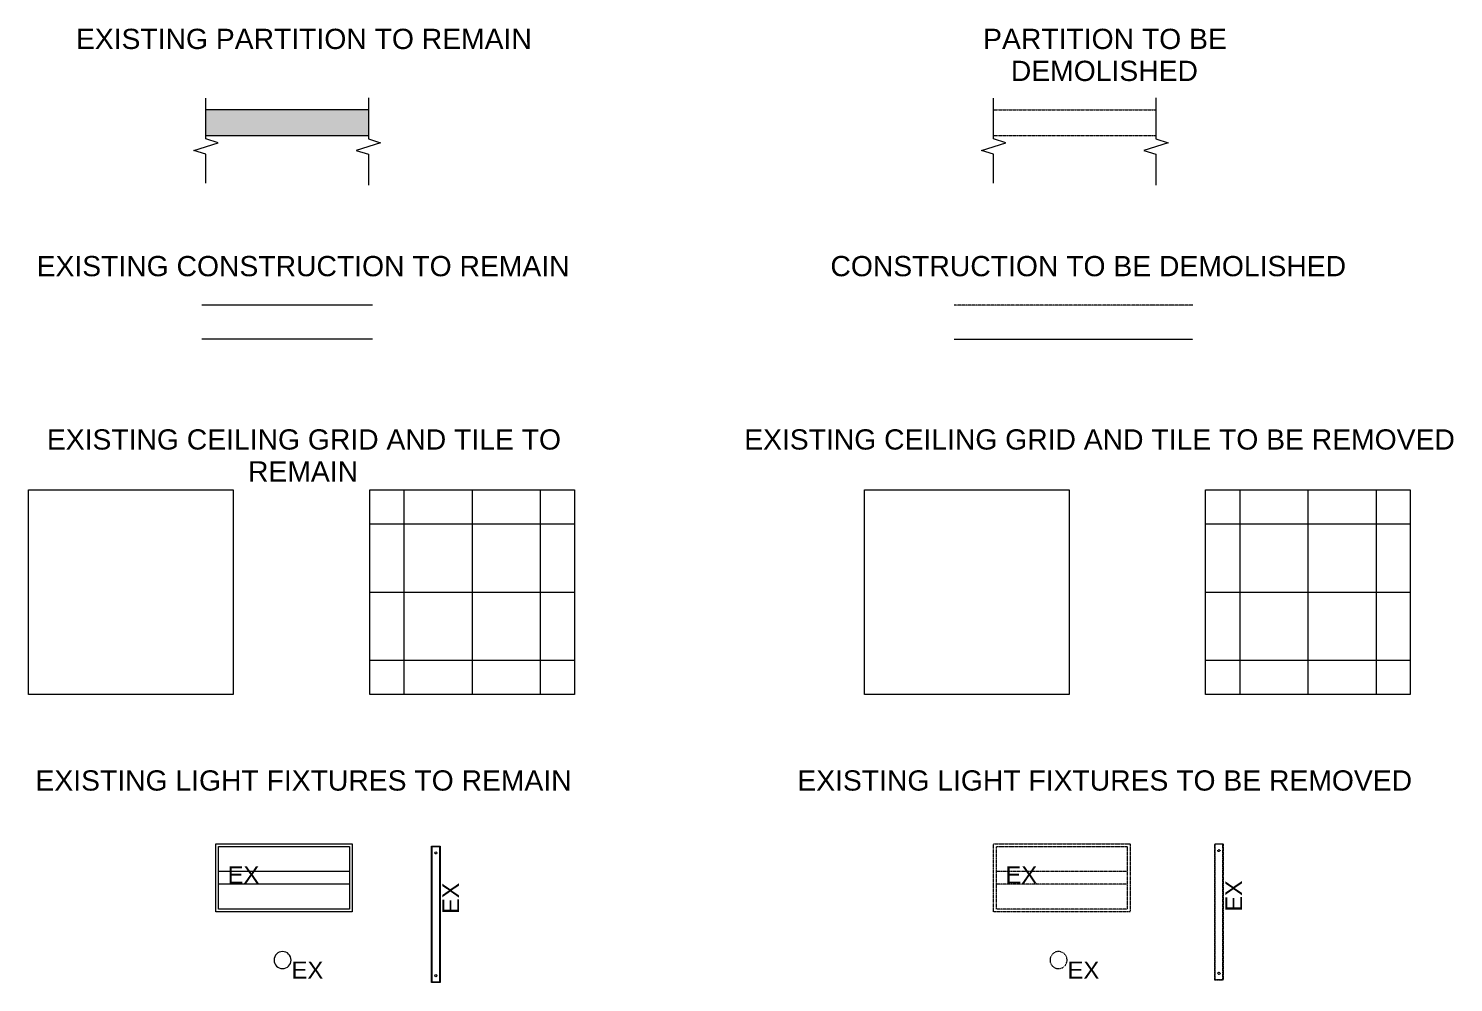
# Model space of a CAD drawing. Header units: inches. Extents: x 81 to 2201, y -595 to 378.
# Drawn here: x 1700 to 2201, y -252 to 83 of the extents above; entities that cross this region are included whole.
import ezdxf

# ---------------------------------------------------------------- set-up
doc = ezdxf.new("R2010")
doc.units = ezdxf.units.IN
doc.header["$MEASUREMENT"] = 0
for name, pattern in [('Demolished', [0.1875, 0.125, -0.0625]), ('Demolished 3_128_', [0.046875, 0.023437, -0.023437]), ('Demolished 3_16_', [0.28125, 0.1875, -0.09375]), ('Hidden 1_16_', [0.09375, 0.0625, -0.03125]), ('Hidden 1_8_', [0.1875, 0.125, -0.0625])]:
    doc.linetypes.add(name, pattern=pattern)
for name, color, linetype, lineweight in [('A-ANNO-NOTE', 131, 'Demolished', 9), ('A-DETL', 90, 'Continuous', 9), ('A-DETL-DEMO', 6, 'Demolished 3_16_', 9), ('A-DETL-GENF', 92, 'Continuous', 9), ('A-DETL-HDLN', 90, 'Hidden 1_8_', 9), ('A-DETL-MEDM', 33, 'Continuous', 20), ('A-DETL-THIN', 151, 'Continuous', 9), ('E-LITE-EQPM', 33, 'Demolished', 9), ('G-ANNO-TEXT', 231, 'Continuous', 9)]:
    doc.layers.add(name, color=color, linetype=linetype, lineweight=lineweight)
doc.styles.add('Arial', font='arial.ttf', dxfattribs={"height": 6})
doc.styles.add('Arial_1', font='arial.ttf', dxfattribs={"height": 5.880857})
doc.styles.add('Arial_3', font='arial.ttf', dxfattribs={"height": 7.125})

# ---------------------------------------------------------------- blocks, each defined once
blk = doc.blocks.new('Family - ___-1150003-_A1002 - Ceiling Demolition Legend')
at = {"layer": 'E-LITE-EQPM', "linetype": 'Continuous', "lineweight": 20}
for p, q in [((141.31, -203.56), (189.31, -203.56)), ((141.31, -227.56), (141.31, -203.56)), ((141.31, -227.56), (141.31, -203.56)), ((141.31, -203.56), (189.31, -203.56)), ((142.31, -226.56), (142.31, -204.56)), ((142.31, -204.56), (188.31, -204.56)), ((188.31, -204.56), (188.31, -226.56)), ((189.31, -203.56), (189.31, -227.56)), ((189.31, -203.56), (189.31, -227.56)), ((188.31, -213.31), (142.31, -213.31)), ((188.31, -217.81), (142.31, -217.81)), ((189.31, -227.56), (141.31, -227.56)), ((189.31, -227.56), (141.31, -227.56)), ((188.31, -226.56), (142.31, -226.56))]:
    blk.add_line(p, q, dxfattribs=at)
at = {"layer": 'A-ANNO-NOTE', "linetype": 'Continuous', "insert": (145.47, -211.52), "char_height": 6, "width": 13.3693, "attachment_point": 1, "line_spacing_factor": 0.941778, "style": 'Arial'}
blk.add_mtext('EX', dxfattribs=at)
blk = doc.blocks.new('Family - ___-1150062-_A1002 - Ceiling Demolition Legend')
at = {"layer": 'E-LITE-EQPM', "linetype": 'Demolished 3_128_'}
for p, q in [((414.89, -203.56), (462.89, -203.56)), ((414.89, -227.56), (414.89, -203.56)), ((414.89, -227.56), (414.89, -203.56)), ((414.89, -203.56), (462.89, -203.56)), ((415.89, -226.56), (415.89, -204.56)), ((415.89, -204.56), (461.89, -204.56)), ((461.89, -204.56), (461.89, -226.56)), ((462.89, -203.56), (462.89, -227.56)), ((462.89, -203.56), (462.89, -227.56)), ((461.89, -213.31), (415.89, -213.31)), ((461.89, -217.81), (415.89, -217.81)), ((462.89, -227.56), (414.89, -227.56)), ((462.89, -227.56), (414.89, -227.56)), ((461.89, -226.56), (415.89, -226.56))]:
    blk.add_line(p, q, dxfattribs=at)
at = {"layer": 'A-ANNO-NOTE', "linetype": 'Demolished 3_128_', "insert": (419.05, -211.52), "char_height": 6, "width": 13.3693, "attachment_point": 1, "line_spacing_factor": 0.941778, "style": 'Arial'}
blk.add_mtext('EX', dxfattribs=at)
blk = doc.blocks.new('Family - ___-1150127-_A1002 - Ceiling Demolition Legend')
at = {"layer": 'E-LITE-EQPM', "linetype": 'Continuous', "lineweight": 20}
for start, end in [(0, 180), (180, 0)]:
    blk.add_arc((164.82, -244.49), 3, start, end, dxfattribs=at)
at = {"layer": 'A-ANNO-NOTE', "linetype": 'Continuous', "insert": (167.97, -245.03), "char_height": 6, "width": 13.3693, "attachment_point": 1, "line_spacing_factor": 0.941778, "style": 'Arial'}
blk.add_mtext('EX', dxfattribs=at)
blk = doc.blocks.new('Family - ___-1150147-_A1002 - Ceiling Demolition Legend')
at = {"layer": 'E-LITE-EQPM', "linetype": 'Demolished 3_128_'}
for start, end in [(0, 180), (180, 0)]:
    blk.add_arc((437.74, -244.49), 3, start, end, dxfattribs=at)
at = {"layer": 'A-ANNO-NOTE', "linetype": 'Demolished 3_128_', "insert": (440.9, -245.03), "char_height": 6, "width": 13.3693, "attachment_point": 1, "line_spacing_factor": 0.941778, "style": 'Arial'}
blk.add_mtext('EX', dxfattribs=at)
blk = doc.blocks.new('Family - ___-1150187-_A1002 - Ceiling Demolition Legend')
at = {"layer": 'E-LITE-EQPM', "linetype": 'Continuous', "lineweight": 20}
for p, q in [((217.23, -204.39), (220.23, -204.39)), ((217.23, -252.39), (217.23, -204.39)), ((220.16, -204.59), (217.32, -204.59)), ((217.32, -204.59), (217.32, -252.19)), ((220.16, -252.19), (220.16, -204.59)), ((220.23, -204.39), (220.23, -252.39)), ((220.23, -252.39), (217.23, -252.39)), ((217.32, -252.19), (220.16, -252.19))]:
    blk.add_line(p, q, dxfattribs=at)
for centre, radius in [((218.73, -206.79), 0.378), ((218.73, -249.99), 0.379)]:
    blk.add_circle(centre, radius, dxfattribs=at)
at = {"layer": 'A-ANNO-NOTE', "linetype": 'Continuous', "insert": (221.01, -228.23), "char_height": 5.881, "width": 13.104, "attachment_point": 1, "rotation": 90, "line_spacing_factor": 0.941778, "style": 'Arial_1'}
blk.add_mtext('EX', dxfattribs=at)
blk = doc.blocks.new('Family - ___-1150208-_A1002 - Ceiling Demolition Legend')
at = {"layer": 'E-LITE-EQPM', "linetype": 'Demolished 3_128_'}
for p, q in [((492.66, -203.56), (495.66, -203.56)), ((492.66, -251.56), (492.66, -203.56)), ((495.58, -203.76), (492.74, -203.76)), ((492.74, -203.76), (492.74, -251.36)), ((495.58, -251.36), (495.58, -203.76)), ((495.66, -203.56), (495.66, -251.56)), ((495.66, -251.56), (492.66, -251.56)), ((492.74, -251.36), (495.58, -251.36))]:
    blk.add_line(p, q, dxfattribs=at)
for centre, radius in [((494.16, -205.96), 0.378), ((494.16, -249.16), 0.379)]:
    blk.add_circle(centre, radius, dxfattribs=at)
at = {"layer": 'A-ANNO-NOTE', "linetype": 'Demolished 3_128_', "insert": (496.43, -227.41), "char_height": 5.881, "width": 13.104, "attachment_point": 1, "rotation": 90, "line_spacing_factor": 0.941778, "style": 'Arial_1'}
blk.add_mtext('EX', dxfattribs=at)
blk = doc.blocks.new('Break Line - Break Line-1149479-_A1002 - Ceiling Demolition Legend')
at = {"layer": 'A-DETL-MEDM'}
for p, q in [((137.89, 44.45), (137.89, 58.84)), ((133.62, 40.4), (142.16, 43.1)), ((137.89, 39.05), (133.62, 40.4)), ((142.16, 43.1), (137.89, 44.45)), ((137.89, 28.89), (137.89, 39.05))]:
    blk.add_line(p, q, dxfattribs=at)
blk = doc.blocks.new('Break Line - Break Line-1149617-_A1002 - Ceiling Demolition Legend')
at = {"layer": 'A-DETL-MEDM'}
for p, q in [((195.02, 58.95), (195.02, 44.45)), ((199.28, 43.1), (190.75, 40.4)), ((190.75, 40.4), (195.02, 39.05)), ((195.02, 44.45), (199.28, 43.1)), ((195.02, 39.05), (195.02, 28.18))]:
    blk.add_line(p, q, dxfattribs=at)

msp = doc.modelspace()

# ---------------------------------------------------------------- hatches: boundary and pattern name
at = {"layer": 'A-DETL-GENF'}
msp.add_hatch(color=55, dxfattribs=at).paths.add_polyline_path([(1819.77, 45.69), (1819.77, 54.65), (1762.65, 54.65), (1762.65, 45.69), (1814.06, 45.69)], flags=0)

# ---------------------------------------------------------------- linework, layer by layer
at = {"layer": 'A-DETL', "linetype": 'Hidden 1_16_', "lineweight": 20}
for p, q in [((2039.65, 54.65), (2096.77, 54.65)), ((2039.65, 45.69), (2096.77, 45.69))]:
    msp.add_line(p, q, dxfattribs=at)
at = {"layer": 'A-DETL', "linetype": 'Demolished 3_128_'}
msp.add_line((2109.73, -14.01), (2025.73, -14.01), dxfattribs=at)
at = {"layer": 'A-DETL', "lineweight": 13}
for p, q in [((1832.21, -79.01), (1832.21, -151.01)), ((1856.21, -79.01), (1856.21, -151.01)), ((1880.21, -79.01), (1880.21, -151.01)), ((1820.21, -91.01), (1892.21, -91.01)), ((1820.21, -115.01), (1892.21, -115.01)), ((1820.21, -139.01), (1892.21, -139.01))]:
    msp.add_line(p, q, dxfattribs=at)
at = {"layer": 'A-DETL-DEMO'}
msp.add_line((2025.73, -26.01), (2109.73, -26.01), dxfattribs=at)
at = {"layer": 'A-DETL-HDLN'}
for p, q in [((2126.21, -79.01), (2126.21, -151.01)), ((2150.21, -79.01), (2150.21, -151.01)), ((2174.21, -79.01), (2174.21, -151.01)), ((2114.21, -91.01), (2186.21, -91.01)), ((2114.21, -115.01), (2186.21, -115.01)), ((2114.21, -139.01), (2186.21, -139.01))]:
    msp.add_line(p, q, dxfattribs=at)
at = {"layer": 'A-DETL-MEDM'}
for p, q in [((1819.77, 54.65), (1762.65, 54.65)), ((1762.65, 45.69), (1819.77, 45.69)), ((1821.21, -26.01), (1761.21, -26.01)), ((1700.21, -79.01), (1772.21, -79.01)), ((1700.21, -151.01), (1700.21, -79.01)), ((1772.21, -79.01), (1772.21, -151.01)), ((1820.21, -79.01), (1892.21, -79.01)), ((1820.21, -151.01), (1820.21, -79.01)), ((1892.21, -79.01), (1892.21, -151.01)), ((1994.21, -79.01), (2066.21, -79.01)), ((1994.21, -151.01), (1994.21, -79.01)), ((2066.21, -79.01), (2066.21, -151.01)), ((2114.21, -79.01), (2186.21, -79.01)), ((2114.21, -151.01), (2114.21, -79.01)), ((2186.21, -79.01), (2186.21, -151.01)), ((1772.21, -151.01), (1700.21, -151.01)), ((1892.21, -151.01), (1820.21, -151.01)), ((2066.21, -151.01), (1994.21, -151.01)), ((2186.21, -151.01), (2114.21, -151.01))]:
    msp.add_line(p, q, dxfattribs=at)
at = {"layer": 'A-DETL-THIN'}
msp.add_line((1821.21, -14.01), (1761.21, -14.01), dxfattribs=at)

# ---------------------------------------------------------------- block references
at = {"color": 250, "lineweight": 9}
for name in ['Family - ___-1150003-_A1002 - Ceiling Demolition Legend', 'Family - ___-1150187-_A1002 - Ceiling Demolition Legend', 'Family - ___-1150127-_A1002 - Ceiling Demolition Legend']:
    msp.add_blockref(name, (1624.75, 0), dxfattribs=at)
at = {"color": 250, "linetype": 'Demolished 3_128_', "lineweight": 9}
for name in ['Family - ___-1150062-_A1002 - Ceiling Demolition Legend', 'Family - ___-1150208-_A1002 - Ceiling Demolition Legend', 'Family - ___-1150147-_A1002 - Ceiling Demolition Legend']:
    msp.add_blockref(name, (1624.75, 0), dxfattribs=at)
at = {"layer": 'A-DETL-GENF'}
for name, p in [('Break Line - Break Line-1149479-_A1002 - Ceiling Demolition Legend', (1624.75, 0)), ('Break Line - Break Line-1149617-_A1002 - Ceiling Demolition Legend', (1624.75, 0)), ('Break Line - Break Line-1149479-_A1002 - Ceiling Demolition Legend', (1901.75, 0)), ('Break Line - Break Line-1149617-_A1002 - Ceiling Demolition Legend', (1901.75, 0))]:
    msp.add_blockref(name, p, dxfattribs=at)

# ---------------------------------------------------------------- texts
at = {"layer": 'G-ANNO-TEXT', "color": 7, "char_height": 7.125, "attachment_point": 1, "style": 'Arial_3'}
for s, insert, width in [('EXISTING PARTITION TO REMAIN', (1716.89, 83.22), 193.617), ('PARTITION TO BE ', (2035.97, 83.22), 106.959), ('DEMOLISHED', (2045.72, 71.97), 79.992), ('EXISTING CONSTRUCTION TO REMAIN', (1703.07, 3.27), 226.947), ('CONSTRUCTION TO BE DEMOLISHED', (1982.26, 3.27), 220.281), ('EXISTING CEILING GRID AND TILE TO ', (1706.67, -57.73), 221.493), ('EXISTING CEILING GRID AND TILE TO BE REMOVED', (1951.93, -57.73), 302.697), ('REMAIN', (1777.42, -68.98), 46.965), ('EXISTING LIGHT FIXTURES TO REMAIN', (1702.67, -177.73), 227.856), ('EXISTING LIGHT FIXTURES TO BE REMOVED', (1970.62, -177.73), 262.095)]:
    msp.add_mtext(s, dxfattribs=dict(at, insert=insert, width=width))

doc.saveas('drawing.dxf')
